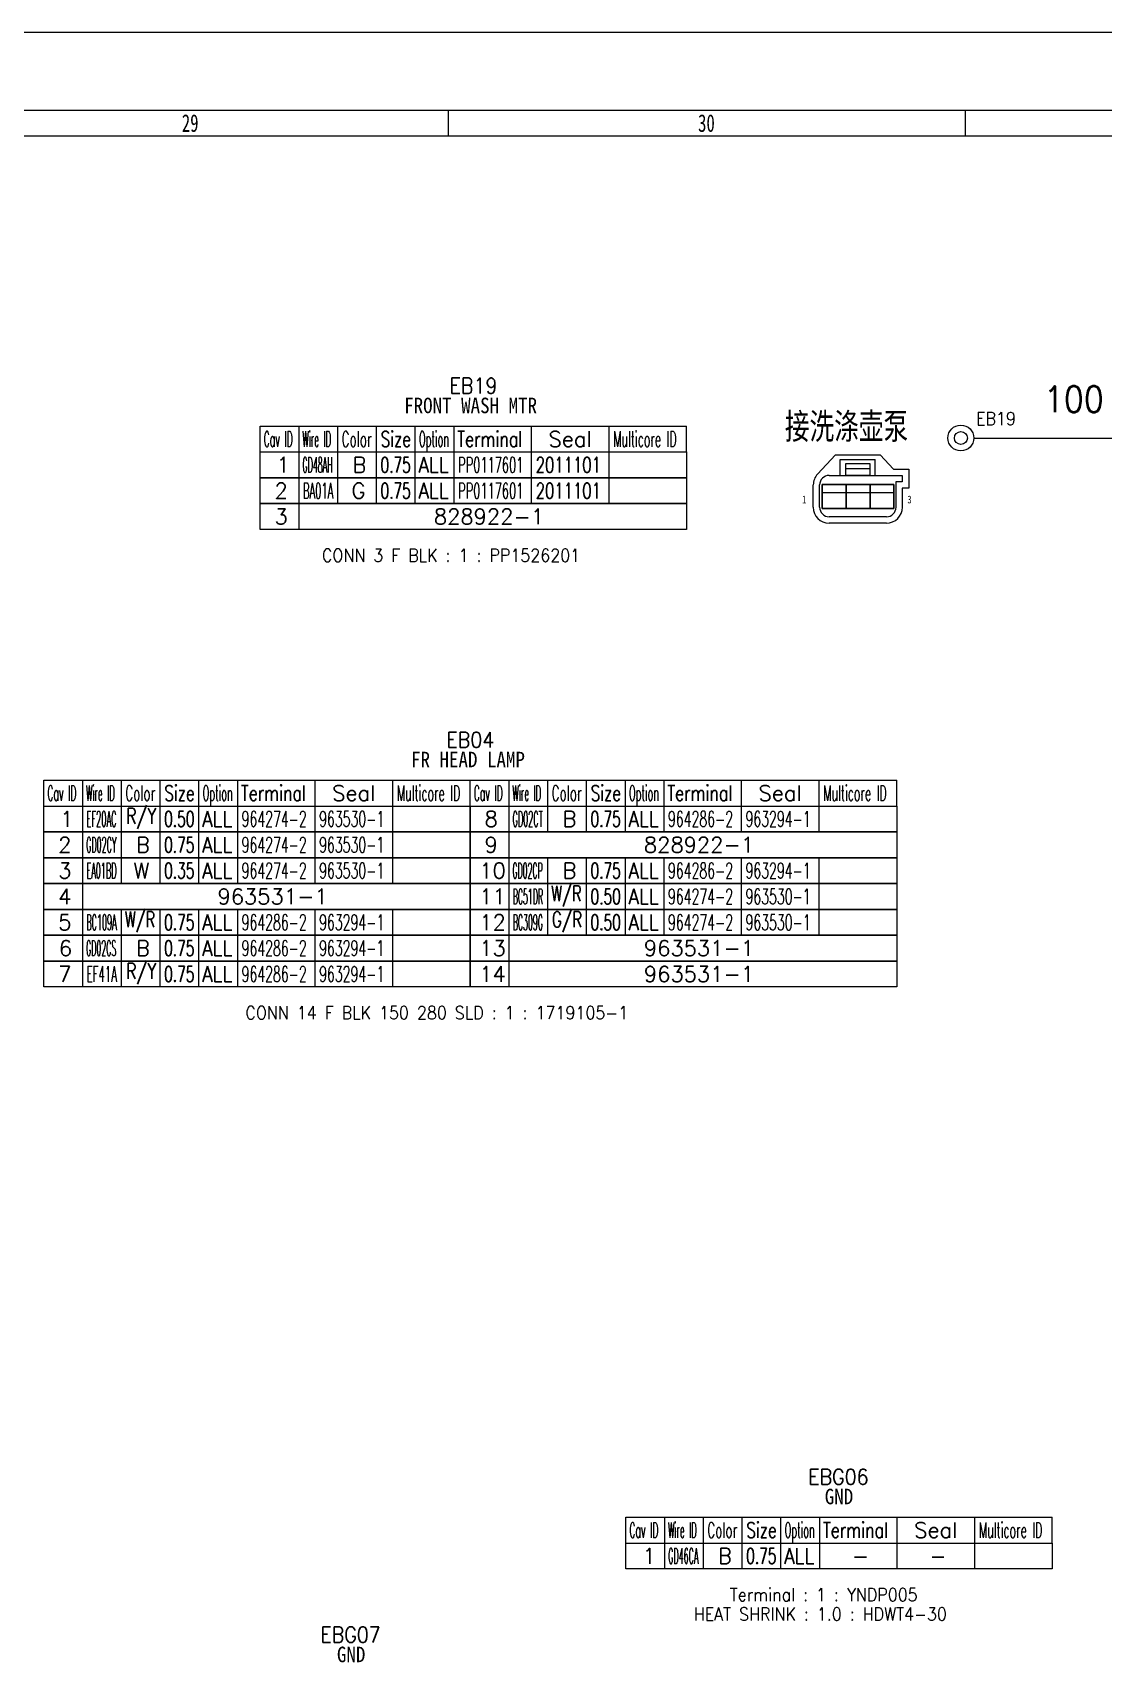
# Model space of a CAD drawing. Header units: inches. Extents: x 47316 to 59086, y 3141 to 11743.
# Drawn here: x 53087.4 to 53294.6, y 9983.8 to 10299.1 of the extents above; entities that cross this region are included whole.
import ezdxf

# ---------------------------------------------------------------- set-up
doc = ezdxf.new("R2010")
doc.units = ezdxf.units.IN
doc.header["$MEASUREMENT"] = 0
doc.styles.add('MtX_FangSong_GB2312', font='')
doc.styles.add('MtX_KaiTi_GB2312', font='')
doc.styles.get("Standard").update_dxf_attribs({"font": ''})
doc.styles.get('MtX_FangSong_GB2312').set_extended_font_data('FangSong_GB2312')
doc.styles.get('MtX_KaiTi_GB2312').set_extended_font_data('KaiTi_GB2312')
doc.styles.get('Standard').set_extended_font_data('SimSun')
doc.linetypes.add('_VH_FELT_TAPE', pattern='A,0.4,-0.7,["FELT",Standard,S=0.3,R=0,X=-0.5,Y=-0.15],-0.7', length=1.8)

msp = doc.modelspace()

# ---------------------------------------------------------------- linework, layer by layer
at = {"color": 0, "lineweight": 15}
for p, q in [((57387.93, 10299.08), (50247.93, 10299.08)), ((50267.93, 10284.08), (57267.93, 10284.08)), ((53167.93, 10279.08), (53167.93, 10284.08)), ((53267.93, 10279.08), (53267.93, 10284.08)), ((50267.93, 10279.08), (57367.93, 10279.08)), ((53244.85, 10211.65), (53240.23, 10211.65)), ((53240.23, 10211.65), (53240.23, 10210.11)), ((53240.23, 10210.11), (53240.23, 10207.04)), ((53240.23, 10210.11), (53244.85, 10210.11)), ((53249.46, 10211.65), (53244.85, 10211.65)), ((53244.85, 10211.65), (53244.85, 10210.11)), ((53244.85, 10207.04), (53244.85, 10211.65)), ((53244.85, 10210.11), (53244.85, 10207.04)), ((53244.85, 10210.11), (53249.46, 10210.11)), ((53254.08, 10211.65), (53249.46, 10211.65)), ((53249.46, 10211.65), (53249.46, 10210.11)), ((53249.46, 10207.04), (53249.46, 10211.65)), ((53249.46, 10210.11), (53249.46, 10207.04)), ((53249.46, 10210.11), (53254.08, 10210.11)), ((53254.08, 10207.04), (53254.08, 10211.65)), ((53240.23, 10207.04), (53244.85, 10207.04)), ((53244.85, 10207.04), (53249.46, 10207.04)), ((53249.46, 10207.04), (53254.08, 10207.04))]:
    msp.add_line(p, q, dxfattribs=at)
at = {"color": 0, "linetype": 'Continuous', "lineweight": 15}
for p, q in [((53131.48, 10222.95), (53213.98, 10222.95)), ((53131.48, 10217.95), (53131.48, 10222.95)), ((53131.48, 10217.95), (53213.98, 10217.95)), ((53089.62, 10154.45), (53254.62, 10154.45)), ((53089.62, 10149.45), (53089.62, 10154.45)), ((53089.62, 10149.45), (53254.62, 10149.45)), ((53202.23, 10011.87), (53284.73, 10011.87)), ((53202.23, 10006.87), (53202.23, 10011.87)), ((53202.23, 10006.87), (53284.73, 10006.87))]:
    msp.add_line(p, q, dxfattribs=at)
at = {"color": 7, "linetype": 'Continuous', "lineweight": 15}
for p, q in [((53138.98, 10217.95), (53138.98, 10222.95)), ((53146.48, 10217.95), (53146.48, 10222.95)), ((53153.98, 10217.95), (53153.98, 10222.95)), ((53161.48, 10217.95), (53161.48, 10222.95)), ((53168.98, 10217.95), (53168.98, 10222.95)), ((53183.98, 10217.95), (53183.98, 10222.95)), ((53198.98, 10217.95), (53198.98, 10222.95)), ((53213.98, 10217.95), (53213.98, 10222.95)), ((53097.12, 10149.45), (53097.12, 10154.45)), ((53104.62, 10149.45), (53104.62, 10154.45)), ((53112.12, 10149.45), (53112.12, 10154.45)), ((53119.62, 10149.45), (53119.62, 10154.45)), ((53127.12, 10149.45), (53127.12, 10154.45)), ((53142.12, 10149.45), (53142.12, 10154.45)), ((53157.12, 10149.45), (53157.12, 10154.45)), ((53172.12, 10149.45), (53172.12, 10154.45)), ((53179.62, 10149.45), (53179.62, 10154.45)), ((53187.12, 10149.45), (53187.12, 10154.45)), ((53194.62, 10149.45), (53194.62, 10154.45)), ((53202.12, 10149.45), (53202.12, 10154.45)), ((53209.62, 10149.45), (53209.62, 10154.45)), ((53224.62, 10149.45), (53224.62, 10154.45)), ((53239.62, 10149.45), (53239.62, 10154.45)), ((53254.62, 10149.45), (53254.62, 10154.45)), ((53209.73, 10006.87), (53209.73, 10011.87)), ((53217.23, 10006.87), (53217.23, 10011.87)), ((53224.73, 10006.87), (53224.73, 10011.87)), ((53232.23, 10006.87), (53232.23, 10011.87)), ((53239.73, 10006.87), (53239.73, 10011.87)), ((53254.73, 10006.87), (53254.73, 10011.87)), ((53269.73, 10006.87), (53269.73, 10011.87)), ((53284.73, 10006.87), (53284.73, 10011.87))]:
    msp.add_line(p, q, dxfattribs=at)
at = {"color": 0, "linetype": '_VH_FELT_TAPE', "lineweight": 15, "ltscale": 5}
msp.add_line((53269.54, 10220.65), (53306.96, 10220.65), dxfattribs=at)
at = {"color": 102, "linetype": 'Continuous', "lineweight": 15}
for p, q in [((53138.98, 10212.95), (53138.98, 10217.95)), ((53146.48, 10212.95), (53146.48, 10217.95)), ((53153.98, 10212.95), (53153.98, 10217.95)), ((53161.48, 10212.95), (53161.48, 10217.95)), ((53168.98, 10212.95), (53168.98, 10217.95)), ((53183.98, 10212.95), (53183.98, 10217.95)), ((53198.98, 10212.95), (53198.98, 10217.95)), ((53138.98, 10207.95), (53138.98, 10212.95)), ((53146.48, 10207.95), (53146.48, 10212.95)), ((53153.98, 10207.95), (53153.98, 10212.95)), ((53161.48, 10207.95), (53161.48, 10212.95)), ((53168.98, 10207.95), (53168.98, 10212.95)), ((53183.98, 10207.95), (53183.98, 10212.95)), ((53198.98, 10207.95), (53198.98, 10212.95)), ((53138.98, 10202.95), (53138.98, 10207.95)), ((53097.12, 10144.45), (53097.12, 10149.45)), ((53104.62, 10144.45), (53104.62, 10149.45)), ((53112.12, 10144.45), (53112.12, 10149.45)), ((53119.62, 10144.45), (53119.62, 10149.45)), ((53127.12, 10144.45), (53127.12, 10149.45)), ((53142.12, 10144.45), (53142.12, 10149.45)), ((53157.12, 10144.45), (53157.12, 10149.45)), ((53179.62, 10144.45), (53179.62, 10149.45)), ((53187.12, 10144.45), (53187.12, 10149.45)), ((53194.62, 10144.45), (53194.62, 10149.45)), ((53202.12, 10144.45), (53202.12, 10149.45)), ((53209.62, 10144.45), (53209.62, 10149.45)), ((53224.62, 10144.45), (53224.62, 10149.45)), ((53239.62, 10144.45), (53239.62, 10149.45)), ((53097.12, 10139.45), (53097.12, 10144.45)), ((53104.62, 10139.45), (53104.62, 10144.45)), ((53112.12, 10139.45), (53112.12, 10144.45)), ((53119.62, 10139.45), (53119.62, 10144.45)), ((53127.12, 10139.45), (53127.12, 10144.45)), ((53142.12, 10139.45), (53142.12, 10144.45)), ((53157.12, 10139.45), (53157.12, 10144.45)), ((53179.62, 10139.45), (53179.62, 10144.45)), ((53097.12, 10134.45), (53097.12, 10139.45)), ((53104.62, 10134.45), (53104.62, 10139.45)), ((53112.12, 10134.45), (53112.12, 10139.45)), ((53119.62, 10134.45), (53119.62, 10139.45)), ((53127.12, 10134.45), (53127.12, 10139.45)), ((53142.12, 10134.45), (53142.12, 10139.45)), ((53157.12, 10134.45), (53157.12, 10139.45)), ((53179.62, 10134.45), (53179.62, 10139.45)), ((53187.12, 10134.45), (53187.12, 10139.45)), ((53194.62, 10134.45), (53194.62, 10139.45)), ((53202.12, 10134.45), (53202.12, 10139.45)), ((53209.62, 10134.45), (53209.62, 10139.45)), ((53224.62, 10134.45), (53224.62, 10139.45)), ((53239.62, 10134.45), (53239.62, 10139.45)), ((53097.12, 10129.45), (53097.12, 10134.45)), ((53179.62, 10129.45), (53179.62, 10134.45)), ((53187.12, 10129.45), (53187.12, 10134.45)), ((53194.62, 10129.45), (53194.62, 10134.45)), ((53202.12, 10129.45), (53202.12, 10134.45)), ((53209.62, 10129.45), (53209.62, 10134.45)), ((53224.62, 10129.45), (53224.62, 10134.45)), ((53239.62, 10129.45), (53239.62, 10134.45)), ((53097.12, 10124.45), (53097.12, 10129.45)), ((53104.62, 10124.45), (53104.62, 10129.45)), ((53112.12, 10124.45), (53112.12, 10129.45)), ((53119.62, 10124.45), (53119.62, 10129.45)), ((53127.12, 10124.45), (53127.12, 10129.45)), ((53142.12, 10124.45), (53142.12, 10129.45)), ((53157.12, 10124.45), (53157.12, 10129.45)), ((53179.62, 10124.45), (53179.62, 10129.45)), ((53187.12, 10124.45), (53187.12, 10129.45)), ((53194.62, 10124.45), (53194.62, 10129.45)), ((53202.12, 10124.45), (53202.12, 10129.45)), ((53209.62, 10124.45), (53209.62, 10129.45)), ((53224.62, 10124.45), (53224.62, 10129.45)), ((53239.62, 10124.45), (53239.62, 10129.45)), ((53097.12, 10119.45), (53097.12, 10124.45)), ((53104.62, 10119.45), (53104.62, 10124.45)), ((53112.12, 10119.45), (53112.12, 10124.45)), ((53119.62, 10119.45), (53119.62, 10124.45)), ((53127.12, 10119.45), (53127.12, 10124.45)), ((53142.12, 10119.45), (53142.12, 10124.45)), ((53157.12, 10119.45), (53157.12, 10124.45)), ((53179.62, 10119.45), (53179.62, 10124.45)), ((53097.12, 10114.45), (53097.12, 10119.45)), ((53104.62, 10114.45), (53104.62, 10119.45)), ((53112.12, 10114.45), (53112.12, 10119.45)), ((53119.62, 10114.45), (53119.62, 10119.45)), ((53127.12, 10114.45), (53127.12, 10119.45)), ((53142.12, 10114.45), (53142.12, 10119.45)), ((53157.12, 10114.45), (53157.12, 10119.45)), ((53179.62, 10114.45), (53179.62, 10119.45)), ((53209.73, 10001.87), (53209.73, 10006.87)), ((53217.23, 10001.87), (53217.23, 10006.87)), ((53224.73, 10001.87), (53224.73, 10006.87)), ((53232.23, 10001.87), (53232.23, 10006.87)), ((53239.73, 10001.87), (53239.73, 10006.87)), ((53254.73, 10001.87), (53254.73, 10006.87)), ((53269.73, 10001.87), (53269.73, 10006.87))]:
    msp.add_line(p, q, dxfattribs=at)
at = {"color": 0, "lineweight": 15, "ltscale": 0.5}
for p, q in [((53242.79, 10217.41), (53239.31, 10213.66)), ((53242.79, 10217.41), (53251.41, 10217.41)), ((53243.71, 10216.49), (53250.48, 10216.49)), ((53243.71, 10213.41), (53243.71, 10216.49)), ((53250.48, 10213.41), (53250.48, 10216.49)), ((53251.41, 10217.41), (53253.98, 10214.64)), ((53241.56, 10213.41), (53243.71, 10213.41)), ((53243.71, 10213.41), (53250.48, 10213.41)), ((53244.75, 10215.73), (53249.45, 10215.73)), ((53244.75, 10213.41), (53244.75, 10215.73)), ((53244.75, 10214.72), (53249.45, 10214.72)), ((53249.45, 10213.41), (53244.75, 10213.41)), ((53249.45, 10215.73), (53249.45, 10213.41)), ((53250.48, 10213.41), (53255.71, 10213.41)), ((53253.98, 10214.64), (53256.94, 10214.64)), ((53255.71, 10213.41), (53255.71, 10212.18)), ((53256.94, 10214.64), (53256.94, 10210.95)), ((53238.48, 10207.26), (53238.48, 10211.56)), ((53239.71, 10207.26), (53239.71, 10211.56)), ((53240.23, 10207.04), (53240.23, 10211.65)), ((53240.23, 10211.65), (53254.08, 10211.65)), ((53240.23, 10211.65), (53254.08, 10211.65)), ((53240.23, 10207.04), (53240.23, 10211.65)), ((53254.08, 10211.65), (53254.08, 10207.04)), ((53254.08, 10211.65), (53254.08, 10207.04)), ((53255.71, 10212.18), (53254.48, 10212.18)), ((53254.48, 10212.18), (53254.48, 10207.26)), ((53256.94, 10210.95), (53255.71, 10210.95)), ((53255.71, 10210.95), (53255.71, 10207.26)), ((53254.08, 10207.04), (53240.23, 10207.04)), ((53254.08, 10207.04), (53240.23, 10207.04)), ((53252.64, 10205.41), (53241.56, 10205.41)), ((53252.64, 10204.18), (53241.56, 10204.18))]:
    msp.add_line(p, q, dxfattribs=at)
at = {"color": 0, "linetype": 'Continuous', "lineweight": 15}
for points in [[(53131.48, 10212.95), (53131.48, 10217.95), (53213.98, 10217.95), (53213.98, 10212.95)], [(53131.48, 10207.95), (53131.48, 10212.95), (53213.98, 10212.95), (53213.98, 10207.95)], [(53131.48, 10202.95), (53131.48, 10207.95), (53213.98, 10207.95), (53213.98, 10202.95)], [(53089.62, 10144.45), (53089.62, 10149.45), (53172.12, 10149.45), (53172.12, 10144.45)], [(53172.12, 10144.45), (53172.12, 10149.45), (53254.62, 10149.45), (53254.62, 10144.45)], [(53089.62, 10139.45), (53089.62, 10144.45), (53172.12, 10144.45), (53172.12, 10139.45)], [(53172.12, 10139.45), (53172.12, 10144.45), (53254.62, 10144.45), (53254.62, 10139.45)], [(53089.62, 10134.45), (53089.62, 10139.45), (53172.12, 10139.45), (53172.12, 10134.45)], [(53172.12, 10134.45), (53172.12, 10139.45), (53254.62, 10139.45), (53254.62, 10134.45)], [(53089.62, 10129.45), (53089.62, 10134.45), (53172.12, 10134.45), (53172.12, 10129.45)], [(53172.12, 10129.45), (53172.12, 10134.45), (53254.62, 10134.45), (53254.62, 10129.45)], [(53089.62, 10124.45), (53089.62, 10129.45), (53172.12, 10129.45), (53172.12, 10124.45)], [(53172.12, 10124.45), (53172.12, 10129.45), (53254.62, 10129.45), (53254.62, 10124.45)], [(53089.62, 10119.45), (53089.62, 10124.45), (53172.12, 10124.45), (53172.12, 10119.45)], [(53172.12, 10119.45), (53172.12, 10124.45), (53254.62, 10124.45), (53254.62, 10119.45)], [(53089.62, 10114.45), (53089.62, 10119.45), (53172.12, 10119.45), (53172.12, 10114.45)], [(53172.12, 10114.45), (53172.12, 10119.45), (53254.62, 10119.45), (53254.62, 10114.45)], [(53202.23, 10001.87), (53202.23, 10006.87), (53284.73, 10006.87), (53284.73, 10001.87)]]:
    msp.add_lwpolyline(points, close=True, dxfattribs=at)
for radius in [2.5, 1.25]:
    msp.add_circle((53267.04, 10220.65), radius, dxfattribs=at)
at = {"color": 0, "lineweight": 15, "ltscale": 0.5}
for centre, radius, start, end in [((53241.56, 10211.56), 3.08, 137.1121, 180), ((53241.56, 10211.56), 1.85, 90, 180), ((53241.56, 10207.26), 3.08, 180, 270), ((53241.56, 10207.26), 1.85, 180, 270), ((53252.64, 10207.26), 1.85, 270, 0), ((53252.64, 10207.26), 3.08, 270, 0)]:
    msp.add_arc(centre, radius, start, end, dxfattribs=at)

# ---------------------------------------------------------------- texts
at = {"color": 0, "lineweight": 15, "width": 0.7}
for s, height, style, p in [('29', 3.4, 'MtX_FangSong_GB2312', (53116.3, 10279.88)), ('30', 3.4, 'MtX_FangSong_GB2312', (53216.19, 10279.88)), ('接洗涤壶泵', 5, 'MtX_FangSong_GB2312', (53232.98, 10220.43)), ('1', 1.5, 'MtX_KaiTi_GB2312', (53236.35, 10208.01)), ('3', 1.5, 'MtX_KaiTi_GB2312', (53256.71, 10208.01))]:
    msp.add_text(s, height=height, dxfattribs=dict(at, style=style)).set_placement(p)
at = {"color": 6, "linetype": 'Continuous', "lineweight": 20, "char_height": 3, "attachment_point": 1}
for s, insert, width in [('\\Fromans.shx;\\W0.9000000000;\\T1.0000000000;\\o\\lEB19', (53168.1, 10232.27), 10.2857), ('\\f黑体|b0|i0|c1|p0;\\W0.9000000000;\\T1.0000000000;\\o\\lFRONT WASH MTR', (53159.32, 10228.45), 27.182), ('\\Fromans.shx;\\W0.9000000000;\\T1.0000000000;\\o\\lEB04', (53167.49, 10163.77), 10.2857), ('\\f黑体|b0|i0|c1|p0;\\W0.9000000000;\\T1.0000000000;\\o\\lFR HEAD LAMP', (53160.65, 10159.95), 23.2989), ('\\Fromans.shx;\\W0.9000000000;\\T1.0000000000;\\o\\lEBG06', (53237.5, 10021.18), 12.9857), ('\\f黑体|b0|i0|c1|p0;\\W0.9000000000;\\T1.0000000000;\\o\\lGND', (53240.7, 10017.37), 5.8247), ('\\Fromans.shx;\\W0.9000000000;\\T1.0000000000;\\o\\lEBG07', (53143.1, 9990.64), 12.9857), ('\\f黑体|b0|i0|c1|p0;\\W0.9000000000;\\T1.0000000000;\\o\\lGND', (53146.31, 9986.82), 5.8247)]:
    msp.add_mtext(s, dxfattribs=dict(at, insert=insert, width=width))
at = {"color": 7, "linetype": '_VH_FELT_TAPE', "lineweight": 18, "ltscale": 5, "insert": (53283.1, 10230.65), "char_height": 5, "width": 12.8571, "attachment_point": 1, "rotation": 0.0029}
msp.add_mtext('\\Fromans.shx;\\W0.9000000000;\\T1.0000000000;\\o\\l100', dxfattribs=at)
at = {"color": 21, "linetype": 'Continuous', "lineweight": 15, "attachment_point": 1}
for s, insert, char_height, width in [('\\Fromans.shx;\\W0.9000000000;\\T1.0000000000;\\o\\lEB19', (53269.97, 10225.65), 2.5, 8.5714), ('\\Fromans.shx;\\W0.3729508197;\\T1.0000000000;\\o\\lGD48AH', (53139.63, 10216.95), 3, 6.5), ('\\Fromans.shx;\\W0.6500000000;\\T1.0000000000;\\o\\l0.75', (53154.75, 10216.95), 3, 6.5), ('\\Fromans.shx;\\W0.5384615385;\\T1.0000000000;\\o\\lPP0117601', (53169.78, 10216.95), 3, 14), ('\\Fromans.shx;\\W0.4690721649;\\T1.0000000000;\\o\\lBA01A', (53139.74, 10211.95), 3, 6.5), ('\\Fromans.shx;\\W0.6500000000;\\T1.0000000000;\\o\\l0.75', (53154.75, 10211.95), 3, 6.5), ('\\Fromans.shx;\\W0.5384615385;\\T1.0000000000;\\o\\lPP0117601', (53169.78, 10211.95), 3, 14), ('\\Fromans.shx;\\W1.0000000000;\\T1.0000000000;\\o\\l828922-1', (53165.05, 10206.95), 3, 23.7143), ('\\Fromans.shx;\\W0.3922413793;\\T1.0000000000;\\o\\lEF20AC', (53097.84, 10148.45), 3, 6.5), ('\\Fromans.shx;\\W0.6500000000;\\T1.0000000000;\\o\\l0.50', (53112.89, 10148.45), 3, 6.5), ('\\Fromans.shx;\\W0.5903614458;\\T1.0000000000;\\o\\l964274-2', (53127.87, 10148.45), 3, 14), ('\\Fromans.shx;\\W0.3823529412;\\T1.0000000000;\\o\\lGD02CT', (53180.28, 10148.45), 3, 6.5), ('\\Fromans.shx;\\W0.6500000000;\\T1.0000000000;\\o\\l0.75', (53195.39, 10148.45), 3, 6.5), ('\\Fromans.shx;\\W0.5903614458;\\T1.0000000000;\\o\\l964286-2', (53210.37, 10148.45), 3, 14), ('\\Fromans.shx;\\W0.3760330579;\\T1.0000000000;\\o\\lGD02CY', (53097.78, 10143.45), 3, 6.5), ('\\Fromans.shx;\\W0.6500000000;\\T1.0000000000;\\o\\l0.75', (53112.89, 10143.45), 3, 6.5), ('\\Fromans.shx;\\W0.5903614458;\\T1.0000000000;\\o\\l964274-2', (53127.87, 10143.45), 3, 14), ('\\Fromans.shx;\\W1.0000000000;\\T1.0000000000;\\o\\l828922-1', (53205.69, 10143.45), 3, 23.7143), ('\\Fromans.shx;\\W0.3823529412;\\T1.0000000000;\\o\\lEA01BD', (53097.83, 10138.45), 3, 6.5), ('\\Fromans.shx;\\W0.6500000000;\\T1.0000000000;\\o\\l0.35', (53112.89, 10138.45), 3, 6.5), ('\\Fromans.shx;\\W0.5903614458;\\T1.0000000000;\\o\\l964274-2', (53127.87, 10138.45), 3, 14), ('\\Fromans.shx;\\W0.3669354839;\\T1.0000000000;\\o\\lGD02CP', (53180.27, 10138.45), 3, 6.5), ('\\Fromans.shx;\\W0.6500000000;\\T1.0000000000;\\o\\l0.75', (53195.39, 10138.45), 3, 6.5), ('\\Fromans.shx;\\W0.5903614458;\\T1.0000000000;\\o\\l964286-2', (53210.37, 10138.45), 3, 14), ('\\Fromans.shx;\\W1.0000000000;\\T1.0000000000;\\o\\l963531-1', (53123.19, 10133.45), 3, 23.7143), ('\\Fromans.shx;\\W0.3669354839;\\T1.0000000000;\\o\\lBC51DR', (53180.33, 10133.45), 3, 6.5), ('\\Fromans.shx;\\W0.6500000000;\\T1.0000000000;\\o\\l0.50', (53195.39, 10133.45), 3, 6.5), ('\\Fromans.shx;\\W0.5903614458;\\T1.0000000000;\\o\\l964274-2', (53210.37, 10133.45), 3, 14), ('\\Fromans.shx;\\W0.3791666667;\\T1.0000000000;\\o\\lBC109A', (53097.83, 10128.45), 3, 6.5), ('\\Fromans.shx;\\W0.6500000000;\\T1.0000000000;\\o\\l0.75', (53112.89, 10128.45), 3, 6.5), ('\\Fromans.shx;\\W0.5903614458;\\T1.0000000000;\\o\\l964286-2', (53127.87, 10128.45), 3, 14), ('\\Fromans.shx;\\W0.3699186992;\\T1.0000000000;\\o\\lBC309G', (53180.33, 10128.45), 3, 6.5), ('\\Fromans.shx;\\W0.6500000000;\\T1.0000000000;\\o\\l0.50', (53195.39, 10128.45), 3, 6.5), ('\\Fromans.shx;\\W0.5903614458;\\T1.0000000000;\\o\\l964274-2', (53210.37, 10128.45), 3, 14), ('\\Fromans.shx;\\W0.3699186992;\\T1.0000000000;\\o\\lGD02CS', (53097.77, 10123.45), 3, 6.5), ('\\Fromans.shx;\\W0.6500000000;\\T1.0000000000;\\o\\l0.75', (53112.89, 10123.45), 3, 6.5), ('\\Fromans.shx;\\W0.5903614458;\\T1.0000000000;\\o\\l964286-2', (53127.87, 10123.45), 3, 14), ('\\Fromans.shx;\\W1.0000000000;\\T1.0000000000;\\o\\l963531-1', (53205.69, 10123.45), 3, 23.7143), ('\\Fromans.shx;\\W0.4789473684;\\T1.0000000000;\\o\\lEF41A', (53097.89, 10118.45), 3, 6.5), ('\\Fromans.shx;\\W0.6500000000;\\T1.0000000000;\\o\\l0.75', (53112.89, 10118.45), 3, 6.5), ('\\Fromans.shx;\\W0.5903614458;\\T1.0000000000;\\o\\l964286-2', (53127.87, 10118.45), 3, 14), ('\\Fromans.shx;\\W1.0000000000;\\T1.0000000000;\\o\\l963531-1', (53205.69, 10118.45), 3, 23.7143), ('\\Fromans.shx;\\W0.3760330579;\\T1.0000000000;\\o\\lGD46CA', (53210.39, 10005.87), 3, 6.5), ('\\Fromans.shx;\\W0.6500000000;\\T1.0000000000;\\o\\l0.75', (53225.51, 10005.87), 3, 6.5), ('\\Fromans.shx;\\W1.0000000000;\\T1.0000000000;\\o\\l-', (53245.94, 10005.87), 3, 3.7143)]:
    msp.add_mtext(s, dxfattribs=dict(at, insert=insert, char_height=char_height, width=width))
at = {"color": 7, "linetype": 'Continuous', "lineweight": 15, "char_height": 3, "attachment_point": 1}
for s, insert, width in [('\\Fromans.shx;\\W0.4292452830;\\T1.0000000000;\\o\\lCav ID', (53132.16, 10221.95), 6.5), ('\\Fromans.shx;\\W0.4026548673;\\T1.0000000000;\\o\\lWire ID', (53139.59, 10221.95), 6.5), ('\\Fromans.shx;\\W0.5687500000;\\T1.0000000000;\\o\\lColor', (53147.22, 10221.95), 6.5), ('\\Fromans.shx;\\W0.7222222222;\\T1.0000000000;\\o\\lSize', (53154.78, 10221.95), 6.5), ('\\Fromans.shx;\\W0.4595959596;\\T1.0000000000;\\o\\lOption', (53162.17, 10221.95), 6.5), ('\\Fromans.shx;\\W0.7480916031;\\T1.0000000000;\\o\\lTerminal', (53169.58, 10221.95), 14), ('\\Fromans.shx;\\W1.0000000000;\\T1.0000000000;\\o\\lSeal', (53187.26, 10221.95), 9.2857), ('\\Fromans.shx;\\W0.5185185185;\\T1.0000000000;\\o\\lMulticore ID', (53199.77, 10221.95), 14), ('\\Fromans.shx;\\W1.0000000000;\\T1.0000000000;\\o\\l1', (53134.65, 10216.95), 2.8571), ('\\Fromans.shx;\\W1.0000000000;\\T1.0000000000;\\o\\l2', (53134.23, 10211.95), 2.8571), ('\\Fromans.shx;\\W1.0000000000;\\T1.0000000000;\\o\\l3', (53134.23, 10206.95), 2.8571), ('\\Fromans.shx;\\W0.4292452830;\\T1.0000000000;\\o\\lCav ID', (53090.3, 10153.45), 6.5), ('\\Fromans.shx;\\W0.4026548673;\\T1.0000000000;\\o\\lWire ID', (53097.73, 10153.45), 6.5), ('\\Fromans.shx;\\W0.5687500000;\\T1.0000000000;\\o\\lColor', (53105.36, 10153.45), 6.5), ('\\Fromans.shx;\\W0.7222222222;\\T1.0000000000;\\o\\lSize', (53112.93, 10153.45), 6.5), ('\\Fromans.shx;\\W0.4595959596;\\T1.0000000000;\\o\\lOption', (53120.31, 10153.45), 6.5), ('\\Fromans.shx;\\W0.7480916031;\\T1.0000000000;\\o\\lTerminal', (53127.72, 10153.45), 14), ('\\Fromans.shx;\\W1.0000000000;\\T1.0000000000;\\o\\lSeal', (53145.4, 10153.45), 9.2857), ('\\Fromans.shx;\\W0.5185185185;\\T1.0000000000;\\o\\lMulticore ID', (53157.91, 10153.45), 14), ('\\Fromans.shx;\\W0.4292452830;\\T1.0000000000;\\o\\lCav ID', (53172.8, 10153.45), 6.5), ('\\Fromans.shx;\\W0.4026548673;\\T1.0000000000;\\o\\lWire ID', (53180.23, 10153.45), 6.5), ('\\Fromans.shx;\\W0.5687500000;\\T1.0000000000;\\o\\lColor', (53187.86, 10153.45), 6.5), ('\\Fromans.shx;\\W0.7222222222;\\T1.0000000000;\\o\\lSize', (53195.43, 10153.45), 6.5), ('\\Fromans.shx;\\W0.4595959596;\\T1.0000000000;\\o\\lOption', (53202.81, 10153.45), 6.5), ('\\Fromans.shx;\\W0.7480916031;\\T1.0000000000;\\o\\lTerminal', (53210.22, 10153.45), 14), ('\\Fromans.shx;\\W1.0000000000;\\T1.0000000000;\\o\\lSeal', (53227.9, 10153.45), 9.2857), ('\\Fromans.shx;\\W0.5185185185;\\T1.0000000000;\\o\\lMulticore ID', (53240.41, 10153.45), 14), ('\\Fromans.shx;\\W1.0000000000;\\T1.0000000000;\\o\\l1', (53092.79, 10148.45), 2.8571), ('\\Fromans.shx;\\W1.0000000000;\\T1.0000000000;\\o\\l8', (53174.87, 10148.45), 2.8571), ('\\Fromans.shx;\\W1.0000000000;\\T1.0000000000;\\o\\l2', (53092.37, 10143.45), 2.8571), ('\\Fromans.shx;\\W1.0000000000;\\T1.0000000000;\\o\\l9', (53174.87, 10143.45), 2.8571), ('\\Fromans.shx;\\W1.0000000000;\\T1.0000000000;\\o\\l3', (53092.37, 10138.45), 2.8571), ('\\Fromans.shx;\\W1.0000000000;\\T1.0000000000;\\o\\l10', (53173.87, 10138.45), 5.7143), ('\\Fromans.shx;\\W1.0000000000;\\T1.0000000000;\\o\\l4', (53092.37, 10133.45), 2.8571), ('\\Fromans.shx;\\W1.0000000000;\\T1.0000000000;\\o\\l11', (53173.87, 10133.45), 5.7143), ('\\Fromans.shx;\\W1.0000000000;\\T1.0000000000;\\o\\l5', (53092.37, 10128.45), 2.8571), ('\\Fromans.shx;\\W1.0000000000;\\T1.0000000000;\\o\\l12', (53173.87, 10128.45), 5.7143), ('\\Fromans.shx;\\W1.0000000000;\\T1.0000000000;\\o\\l6', (53092.51, 10123.45), 2.8571), ('\\Fromans.shx;\\W1.0000000000;\\T1.0000000000;\\o\\l13', (53173.87, 10123.45), 5.7143), ('\\Fromans.shx;\\W1.0000000000;\\T1.0000000000;\\o\\l7', (53092.37, 10118.45), 2.8571), ('\\Fromans.shx;\\W1.0000000000;\\T1.0000000000;\\o\\l14', (53173.87, 10118.45), 5.7143), ('\\Fromans.shx;\\W0.4026548673;\\T1.0000000000;\\o\\lWire ID', (53210.34, 10010.87), 6.5), ('\\Fromans.shx;\\W0.7222222222;\\T1.0000000000;\\o\\lSize', (53225.54, 10010.87), 6.5), ('\\Fromans.shx;\\W0.4595959596;\\T1.0000000000;\\o\\lOption', (53232.93, 10010.87), 6.5), ('\\Fromans.shx;\\W0.7480916031;\\T1.0000000000;\\o\\lTerminal', (53240.34, 10010.87), 14), ('\\Fromans.shx;\\W0.5185185185;\\T1.0000000000;\\o\\lMulticore ID', (53270.53, 10010.87), 14), ('\\Fromans.shx;\\W0.4292452830;\\T1.0000000000;\\o\\lCav ID', (53202.91, 10010.87), 6.5), ('\\Fromans.shx;\\W0.5687500000;\\T1.0000000000;\\o\\lColor', (53217.97, 10010.87), 6.5), ('\\Fromans.shx;\\W1.0000000000;\\T1.0000000000;\\o\\lSeal', (53258.01, 10010.87), 9.2857), ('\\Fromans.shx;\\W1.0000000000;\\T1.0000000000;\\o\\l1', (53205.41, 10005.87), 2.8571)]:
    msp.add_mtext(s, dxfattribs=dict(at, insert=insert, width=width))
at = {"color": 140, "linetype": 'Continuous', "lineweight": 15, "char_height": 3, "attachment_point": 1}
for s, insert, width in [('\\Fromans.shx;\\W1.0000000000;\\T1.0000000000;\\o\\lB', (53149.3, 10216.95), 3), ('\\Fromans.shx;\\W0.8750000000;\\T1.0000000000;\\o\\lALL', (53162.1, 10216.95), 6.5), ('\\Fromans.shx;\\W0.7000000000;\\T1.0000000000;\\o\\l2011101', (53184.78, 10216.95), 14), ('\\Fromans.shx;\\W1.0000000000;\\T1.0000000000;\\o\\lG', (53149.15, 10211.95), 3), ('\\Fromans.shx;\\W0.8750000000;\\T1.0000000000;\\o\\lALL', (53162.1, 10211.95), 6.5), ('\\Fromans.shx;\\W0.7000000000;\\T1.0000000000;\\o\\l2011101', (53184.78, 10211.95), 14), ('\\Fromans.shx;\\W0.7459016393;\\T1.0000000000;\\o\\lR/Y', (53105.54, 10149.02), 6.5), ('\\Fromans.shx;\\W0.8750000000;\\T1.0000000000;\\o\\lALL', (53120.24, 10148.45), 6.5), ('\\Fromans.shx;\\W0.5903614458;\\T1.0000000000;\\o\\l963530-1', (53142.87, 10148.45), 14), ('\\Fromans.shx;\\W1.0000000000;\\T1.0000000000;\\o\\lB', (53189.94, 10148.45), 3), ('\\Fromans.shx;\\W0.8750000000;\\T1.0000000000;\\o\\lALL', (53202.74, 10148.45), 6.5), ('\\Fromans.shx;\\W0.5903614458;\\T1.0000000000;\\o\\l963294-1', (53225.37, 10148.45), 14), ('\\Fromans.shx;\\W1.0000000000;\\T1.0000000000;\\o\\lB', (53107.44, 10143.45), 3), ('\\Fromans.shx;\\W0.8750000000;\\T1.0000000000;\\o\\lALL', (53120.24, 10143.45), 6.5), ('\\Fromans.shx;\\W0.5903614458;\\T1.0000000000;\\o\\l963530-1', (53142.87, 10143.45), 14), ('\\Fromans.shx;\\W1.0000000000;\\T1.0000000000;\\o\\lW', (53106.94, 10138.45), 3.4286), ('\\Fromans.shx;\\W0.8750000000;\\T1.0000000000;\\o\\lALL', (53120.24, 10138.45), 6.5), ('\\Fromans.shx;\\W0.5903614458;\\T1.0000000000;\\o\\l963530-1', (53142.87, 10138.45), 14), ('\\Fromans.shx;\\W1.0000000000;\\T1.0000000000;\\o\\lB', (53189.94, 10138.45), 3), ('\\Fromans.shx;\\W0.8750000000;\\T1.0000000000;\\o\\lALL', (53202.74, 10138.45), 6.5), ('\\Fromans.shx;\\W0.5903614458;\\T1.0000000000;\\o\\l963294-1', (53225.37, 10138.45), 14), ('\\Fromans.shx;\\W0.6791044776;\\T1.0000000000;\\o\\lW/R', (53187.81, 10134.02), 6.5), ('\\Fromans.shx;\\W0.8750000000;\\T1.0000000000;\\o\\lALL', (53202.74, 10133.45), 6.5), ('\\Fromans.shx;\\W0.5903614458;\\T1.0000000000;\\o\\l963530-1', (53225.37, 10133.45), 14), ('\\Fromans.shx;\\W0.6791044776;\\T1.0000000000;\\o\\lW/R', (53105.31, 10129.02), 6.5), ('\\Fromans.shx;\\W0.8750000000;\\T1.0000000000;\\o\\lALL', (53120.24, 10128.45), 6.5), ('\\Fromans.shx;\\W0.5903614458;\\T1.0000000000;\\o\\l963294-1', (53142.87, 10128.45), 14), ('\\Fromans.shx;\\W0.7109375000;\\T1.0000000000;\\o\\lG/R', (53187.92, 10129.02), 6.5), ('\\Fromans.shx;\\W0.8750000000;\\T1.0000000000;\\o\\lALL', (53202.74, 10128.45), 6.5), ('\\Fromans.shx;\\W0.5903614458;\\T1.0000000000;\\o\\l963530-1', (53225.37, 10128.45), 14), ('\\Fromans.shx;\\W1.0000000000;\\T1.0000000000;\\o\\lB', (53107.44, 10123.45), 3), ('\\Fromans.shx;\\W0.8750000000;\\T1.0000000000;\\o\\lALL', (53120.24, 10123.45), 6.5), ('\\Fromans.shx;\\W0.5903614458;\\T1.0000000000;\\o\\l963294-1', (53142.87, 10123.45), 14), ('\\Fromans.shx;\\W0.7459016393;\\T1.0000000000;\\o\\lR/Y', (53105.54, 10119.02), 6.5), ('\\Fromans.shx;\\W0.8750000000;\\T1.0000000000;\\o\\lALL', (53120.24, 10118.45), 6.5), ('\\Fromans.shx;\\W0.5903614458;\\T1.0000000000;\\o\\l963294-1', (53142.87, 10118.45), 14), ('\\Fromans.shx;\\W1.0000000000;\\T1.0000000000;\\o\\lB', (53220.05, 10005.87), 3), ('\\Fromans.shx;\\W0.8750000000;\\T1.0000000000;\\o\\lALL', (53232.85, 10005.87), 6.5), ('\\Fromans.shx;\\W1.0000000000;\\T1.0000000000;\\o\\l-', (53260.94, 10005.87), 3.7143)]:
    msp.add_mtext(s, dxfattribs=dict(at, insert=insert, width=width))
at = {"color": 42, "linetype": 'Continuous', "lineweight": 15, "char_height": 2.5, "attachment_point": 1}
for s, insert, width in [('\\Fromans.shx;\\W0.9000000000;\\T1.0000000000;\\o\\lCONN 3 F BLK : 1 : PP1526201', (53143.42, 10199.2), 59.25), ('\\Fromans.shx;\\W0.9000000000;\\T1.0000000000;\\o\\lCONN 14 F BLK 150 280 SLD : 1 : 1719105-1', (53128.62, 10110.7), 87.6429), ('\\Fromans.shx;\\W0.9000000000;\\T1.0000000000;\\o\\lTerminal : 1 : YNDP005', (53222.32, 9998.12), 42.5357), ('\\Fromans.shx;\\W0.9000000000;\\T1.0000000000;\\o\\lHEAT SHRINK : 1.0 : HDWT4-30', (53215.35, 9994.37), 57.1071)]:
    msp.add_mtext(s, dxfattribs=dict(at, insert=insert, width=width))

doc.saveas('drawing.dxf')
